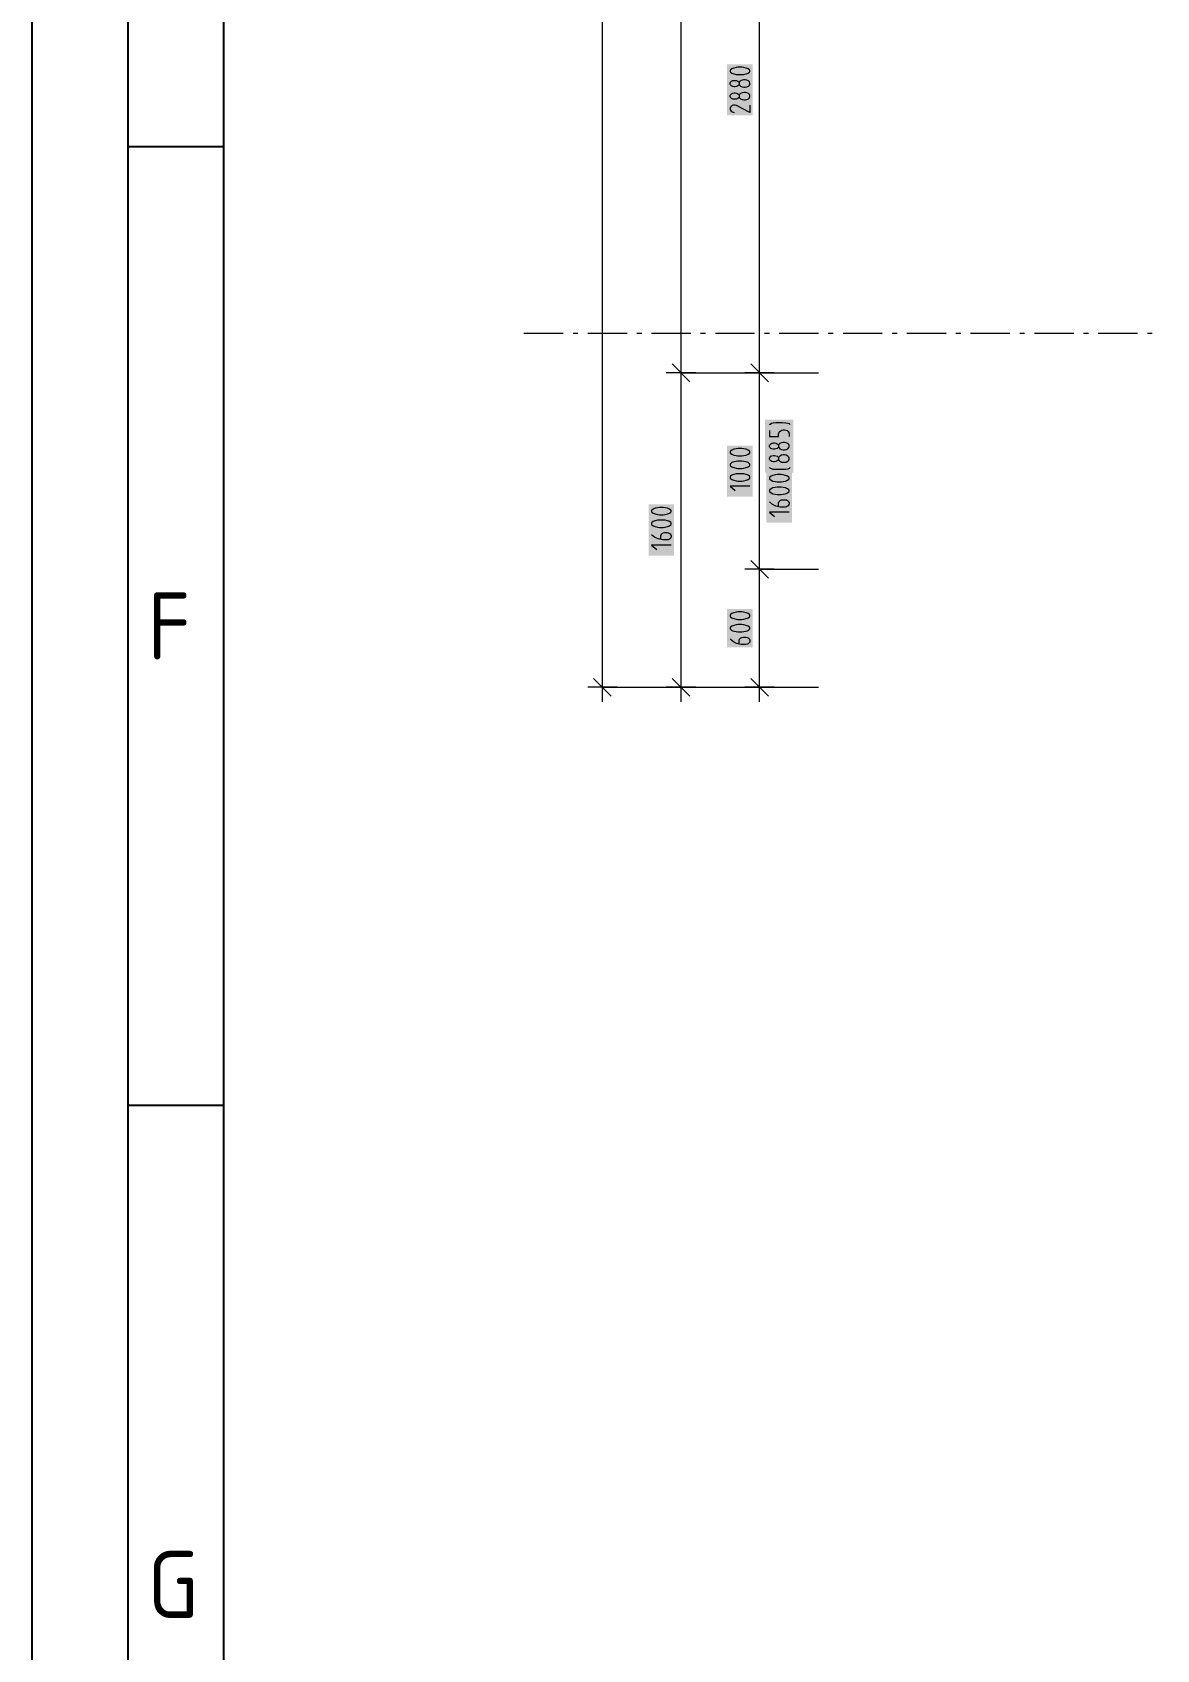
# Model space of a CAD drawing. Header units: millimetres. Extents: x 0 to 594, y 0 to 420.
# Drawn here: x 0 to 58.7, y 81.6 to 166 of the extents above; entities that cross this region are included whole.
import ezdxf

# ---------------------------------------------------------------- set-up
doc = ezdxf.new("R2010")
doc.units = ezdxf.units.MM
doc.header["$LTSCALE"] = 8
for name, color, linetype in [('035', 5, 'Continuous'), ('07', 7, 'Continuous'), ('PDF_Koty delkove', 7, 'Continuous'), ('PDF_Osy hlavni', 7, 'Continuous')]:
    doc.layers.add(name, color=color, linetype=linetype)
doc.styles.add('ISO Proportional', font='isocp.shx')

# ---------------------------------------------------------------- blocks, each defined once
blk = doc.blocks.new('IEC_border_a2')
at = {"layer": '035'}
for p, q in [((10, 10), (10, 410)), ((10, 160), (5.017, 160)), ((10, 110), (5.017, 110))]:
    blk.add_line(p, q, dxfattribs=at)
blk.add_lwpolyline([(0, 420), (594, 420), (594, 0), (0, 0)], close=True, dxfattribs=at)
at = {"layer": '07'}
blk.add_lwpolyline([(5, 415), (589, 415), (589, 5), (5, 5)], close=True, dxfattribs=at)
at = {"layer": '035', "style": 'ISO Proportional'}
for s, p in [('F', (6.017, 133.254)), ('G', (6.017, 83.254))]:
    blk.add_text(s, height=3.5, dxfattribs=at).set_placement(p)

msp = doc.modelspace()

# ---------------------------------------------------------------- linework, layer by layer
at = {"layer": 'PDF_Koty delkove', "lineweight": 18}
for points in [[(29.763, 131.814), (29.763, 360.489)], [(33.863, 131.814), (33.863, 148.214), (33.863, 287.254), (33.863, 344.089), (33.863, 360.489)], [(37.963, 131.814), (37.963, 134.994), (37.963, 135.514), (37.963, 137.964), (37.963, 144.865), (37.963, 145.067), (37.963, 148.214), (37.963, 152.989), (37.963, 153.051), (37.963, 160.577), (37.963, 160.893), (37.963, 169.601), (37.963, 170.217), (37.963, 173.721), (37.963, 174.474), (37.963, 177.737), (37.963, 180.396), (37.963, 181.372), (37.963, 196.186), (37.963, 218.221), (37.963, 228.47), (37.963, 248.97), (37.963, 267.42), (37.963, 287.254)], [(37.039, 164.153), (36.834, 164.153), (36.733, 164.139), (36.613, 164.112), (36.51, 164.071), (36.442, 164.016), (36.425, 163.988), (36.425, 163.934), (36.442, 163.906), (36.51, 163.852), (36.613, 163.811), (36.733, 163.783), (36.834, 163.769), (37.039, 163.769), (37.142, 163.783), (37.262, 163.811), (37.364, 163.852), (37.433, 163.906), (37.45, 163.934), (37.45, 163.988), (37.433, 164.016), (37.364, 164.071), (37.262, 164.112), (37.142, 164.139)], [(37.142, 164.139), (37.039, 164.153)], [(36.903, 163.249), (36.885, 163.222), (36.834, 163.181), (36.766, 163.154), (36.698, 163.14), (36.629, 163.14), (36.562, 163.154), (36.493, 163.181), (36.442, 163.236), (36.425, 163.277), (36.425, 163.331), (36.442, 163.372), (36.493, 163.427), (36.562, 163.455), (36.629, 163.468), (36.698, 163.468), (36.766, 163.455), (36.834, 163.427), (36.885, 163.386), (36.903, 163.359)], [(37.21, 163.496), (37.142, 163.496), (37.057, 163.482), (36.971, 163.441), (36.92, 163.386), (36.903, 163.359), (36.903, 163.249), (36.92, 163.222), (36.971, 163.167), (37.057, 163.126), (37.142, 163.112), (37.21, 163.112), (37.295, 163.126)], [(37.142, 162.839), (37.057, 162.825), (36.971, 162.784), (36.92, 162.729), (36.903, 162.702), (36.903, 162.592), (36.92, 162.565), (36.971, 162.51), (37.057, 162.469), (37.142, 162.455), (37.21, 162.455), (37.295, 162.469), (37.381, 162.51), (37.433, 162.565), (37.45, 162.62), (37.45, 162.674), (37.433, 162.729), (37.381, 162.784), (37.295, 162.825), (37.21, 162.839)], [(37.21, 162.839), (37.142, 162.839)], [(37.295, 163.126), (37.381, 163.167), (37.433, 163.222), (37.45, 163.277), (37.45, 163.331), (37.433, 163.386), (37.381, 163.441), (37.295, 163.482), (37.21, 163.496)], [(36.903, 162.592), (36.885, 162.565), (36.834, 162.524), (36.766, 162.497), (36.698, 162.483), (36.629, 162.483), (36.562, 162.497), (36.493, 162.524), (36.442, 162.579), (36.425, 162.62), (36.425, 162.674), (36.442, 162.715), (36.493, 162.77), (36.562, 162.797), (36.629, 162.811), (36.698, 162.811), (36.766, 162.797), (36.834, 162.77), (36.885, 162.729), (36.903, 162.702)], [(37.45, 162.182), (37.45, 161.798), (36.766, 162.154), (36.698, 162.182), (36.595, 162.182), (36.528, 162.154), (36.476, 162.113), (36.442, 162.072), (36.425, 162.017), (36.425, 161.963), (36.442, 161.908), (36.476, 161.867), (36.528, 161.826), (36.629, 161.798)], [(34.324, 147.752), (33.401, 148.675)], [(38.424, 147.752), (37.501, 148.675)], [(34.631, 148.214), (33.863, 148.214), (33.094, 148.214)], [(33.863, 148.214), (38.514, 148.214)], [(38.731, 148.214), (37.963, 148.214), (37.194, 148.214)], [(37.963, 148.214), (38.177, 148.214), (38.187, 148.214), (41.038, 148.214)], [(38.475, 145.513), (38.509, 145.541), (38.578, 145.582), (38.679, 145.609), (38.816, 145.623), (39.158, 145.623), (39.329, 145.609), (39.431, 145.596), (39.5, 145.568), (39.568, 145.513)], [(38.475, 145.213), (38.475, 144.885), (38.953, 144.885), (38.953, 145.022), (38.988, 145.117), (39.039, 145.172), (39.124, 145.226), (39.192, 145.24), (39.26, 145.24), (39.329, 145.226), (39.397, 145.199), (39.448, 145.158), (39.483, 145.104), (39.5, 145.022), (39.5, 144.885)], [(38.611, 144.243), (38.543, 144.27), (38.492, 144.325), (38.475, 144.366), (38.475, 144.42), (38.492, 144.461), (38.543, 144.516), (38.611, 144.543), (38.679, 144.557), (38.748, 144.557), (38.816, 144.543), (38.884, 144.516), (38.935, 144.475), (38.953, 144.448)], [(38.953, 144.338), (38.935, 144.311), (38.884, 144.27), (38.816, 144.243), (38.748, 144.229), (38.679, 144.229), (38.611, 144.243)], [(37.039, 144.266), (36.834, 144.266), (36.733, 144.252), (36.613, 144.225), (36.51, 144.184), (36.442, 144.13), (36.425, 144.102), (36.425, 144.048), (36.442, 144.02), (36.51, 143.966), (36.613, 143.925), (36.733, 143.897), (36.834, 143.883), (37.039, 143.883), (37.142, 143.897), (37.262, 143.925), (37.364, 143.966), (37.433, 144.02), (37.45, 144.048), (37.45, 144.102), (37.433, 144.13)], [(37.433, 144.13), (37.364, 144.184), (37.262, 144.225), (37.142, 144.252), (37.039, 144.266)], [(38.953, 143.682), (38.935, 143.655), (38.884, 143.614), (38.816, 143.587), (38.748, 143.573), (38.679, 143.573), (38.611, 143.587), (38.543, 143.614), (38.492, 143.669), (38.475, 143.71), (38.475, 143.764), (38.492, 143.805), (38.543, 143.86), (38.611, 143.887), (38.679, 143.901), (38.748, 143.901), (38.816, 143.887), (38.884, 143.86), (38.935, 143.819), (38.953, 143.792)], [(39.26, 143.928), (39.192, 143.928), (39.107, 143.914), (39.021, 143.874), (38.97, 143.819), (38.953, 143.792), (38.953, 143.682), (38.97, 143.655), (39.021, 143.6), (39.107, 143.559), (39.192, 143.545), (39.26, 143.545), (39.345, 143.559), (39.431, 143.6), (39.483, 143.655), (39.5, 143.71)], [(39.5, 143.71), (39.5, 143.764), (39.483, 143.819), (39.431, 143.874), (39.345, 143.914), (39.26, 143.928)], [(37.039, 142.952), (36.834, 142.952), (36.733, 142.938), (36.613, 142.911), (36.51, 142.87), (36.442, 142.816), (36.425, 142.788), (36.425, 142.734), (36.442, 142.706), (36.51, 142.652), (36.613, 142.61), (36.733, 142.583), (36.834, 142.569), (37.039, 142.569), (37.142, 142.583), (37.262, 142.61), (37.364, 142.652), (37.433, 142.706), (37.45, 142.734)], [(37.45, 142.734), (37.45, 142.788), (37.433, 142.816), (37.364, 142.87), (37.262, 142.911), (37.142, 142.938), (37.039, 142.952)], [(39.568, 143.272), (39.5, 143.217), (39.431, 143.19), (39.329, 143.176), (39.158, 143.162), (38.816, 143.162), (38.679, 143.176), (38.578, 143.204), (38.509, 143.245), (38.475, 143.272)], [(37.45, 142.295), (36.425, 142.295), (36.698, 142.077)], [(39.089, 142.25), (38.884, 142.25), (38.783, 142.236), (38.663, 142.209), (38.56, 142.168), (38.492, 142.114), (38.475, 142.086), (38.475, 142.032), (38.492, 142.004), (38.56, 141.95), (38.663, 141.909), (38.783, 141.881), (38.884, 141.867), (39.089, 141.867), (39.192, 141.881), (39.312, 141.909), (39.414, 141.95), (39.483, 142.004), (39.5, 142.032), (39.5, 142.086), (39.483, 142.114), (39.414, 142.168), (39.312, 142.209)], [(39.312, 142.209), (39.192, 142.236), (39.089, 142.25)], [(38.953, 141.239), (38.953, 141.43), (38.97, 141.485), (39.004, 141.526), (39.039, 141.553), (39.089, 141.58), (39.158, 141.594), (39.294, 141.594), (39.363, 141.58), (39.414, 141.553), (39.448, 141.526), (39.483, 141.485), (39.5, 141.43), (39.5, 141.376), (39.483, 141.321), (39.448, 141.28), (39.414, 141.253), (39.363, 141.225), (39.294, 141.211), (39.055, 141.211), (38.816, 141.266), (38.645, 141.348), (38.475, 141.485)], [(39.5, 140.938), (38.475, 140.938), (38.748, 140.72)], [(32.41, 140.452), (32.342, 140.398), (32.325, 140.37), (32.325, 140.316), (32.342, 140.288), (32.41, 140.234), (32.513, 140.193), (32.633, 140.165), (32.734, 140.151), (32.939, 140.151), (33.042, 140.165), (33.162, 140.193), (33.264, 140.234), (33.333, 140.288), (33.35, 140.316), (33.35, 140.37), (33.333, 140.398), (33.264, 140.452), (33.162, 140.493), (33.042, 140.52), (32.939, 140.534)], [(32.939, 140.534), (32.734, 140.534), (32.633, 140.52), (32.513, 140.493), (32.41, 140.452)], [(32.803, 139.522), (32.803, 139.713), (32.82, 139.768), (32.854, 139.809), (32.889, 139.836), (32.939, 139.863), (33.008, 139.877), (33.144, 139.877), (33.213, 139.863), (33.264, 139.836), (33.298, 139.809), (33.333, 139.768), (33.35, 139.713), (33.35, 139.659), (33.333, 139.604), (33.298, 139.563), (33.264, 139.536), (33.213, 139.508), (33.144, 139.494), (32.905, 139.494), (32.667, 139.549), (32.495, 139.631), (32.325, 139.768)], [(33.35, 139.22), (32.325, 139.22), (32.598, 139.002)], [(38.424, 137.503), (37.501, 138.425)], [(38.731, 137.964), (37.963, 137.964), (37.194, 137.964)], [(37.963, 137.964), (38.551, 137.964), (38.887, 137.964), (41.038, 137.964)], [(37.039, 135.081), (36.834, 135.081), (36.733, 135.067), (36.613, 135.04), (36.51, 134.999), (36.442, 134.944), (36.425, 134.916), (36.425, 134.862), (36.442, 134.834), (36.51, 134.78), (36.613, 134.739), (36.733, 134.711), (36.834, 134.697), (37.039, 134.697), (37.142, 134.711), (37.262, 134.739), (37.364, 134.78), (37.433, 134.834), (37.45, 134.862)], [(37.45, 134.862), (37.45, 134.916), (37.433, 134.944), (37.364, 134.999), (37.262, 135.04), (37.142, 135.067), (37.039, 135.081)], [(36.903, 134.068), (36.903, 134.259), (36.92, 134.314), (36.954, 134.356), (36.989, 134.383), (37.039, 134.41), (37.108, 134.424), (37.244, 134.424), (37.313, 134.41), (37.364, 134.383), (37.398, 134.356), (37.433, 134.314), (37.45, 134.259), (37.45, 134.205), (37.433, 134.15), (37.398, 134.109), (37.364, 134.082), (37.313, 134.054), (37.244, 134.04), (37.005, 134.04), (36.766, 134.095), (36.595, 134.177), (36.425, 134.314)], [(30.531, 131.814), (29.763, 131.814), (28.994, 131.814)], [(30.224, 131.353), (29.301, 132.275)], [(29.763, 131.045), (29.763, 131.814), (36.078, 131.814)], [(34.631, 131.814), (33.863, 131.814), (33.094, 131.814)], [(34.324, 131.353), (33.401, 132.275)], [(33.863, 131.045), (33.863, 131.814), (38.514, 131.814)], [(38.731, 131.814), (37.963, 131.814), (37.194, 131.814)], [(38.424, 131.353), (37.501, 132.275)], [(37.963, 131.045), (37.963, 131.814), (41.038, 131.814)]]:
    msp.add_lwpolyline(points, dxfattribs=at)
for points in [[(39.26, 144.584), (39.192, 144.584), (39.107, 144.57), (39.021, 144.53), (38.97, 144.475), (38.953, 144.448), (38.953, 144.338), (38.97, 144.311), (39.021, 144.256), (39.107, 144.215), (39.192, 144.201), (39.26, 144.201), (39.345, 144.215), (39.431, 144.256), (39.483, 144.311), (39.5, 144.366), (39.5, 144.42), (39.483, 144.475), (39.431, 144.53), (39.345, 144.57)], [(37.039, 143.609), (36.834, 143.609), (36.733, 143.595), (36.613, 143.568), (36.51, 143.527), (36.442, 143.473), (36.425, 143.445), (36.425, 143.391), (36.442, 143.363), (36.51, 143.309), (36.613, 143.268), (36.733, 143.24), (36.834, 143.226), (37.039, 143.226), (37.142, 143.24), (37.262, 143.268), (37.364, 143.309), (37.433, 143.363), (37.45, 143.391), (37.45, 143.445), (37.433, 143.473), (37.364, 143.527), (37.262, 143.568), (37.142, 143.595)], [(39.089, 142.906), (38.884, 142.906), (38.783, 142.892), (38.663, 142.865), (38.56, 142.824), (38.492, 142.77), (38.475, 142.742), (38.475, 142.688), (38.492, 142.66), (38.56, 142.606), (38.663, 142.565), (38.783, 142.537), (38.884, 142.523), (39.089, 142.523), (39.192, 142.537), (39.312, 142.565), (39.414, 142.606), (39.483, 142.66), (39.5, 142.688), (39.5, 142.742), (39.483, 142.77), (39.414, 142.824), (39.312, 142.865), (39.192, 142.892)], [(32.939, 141.191), (32.734, 141.191), (32.633, 141.177), (32.513, 141.15), (32.41, 141.109), (32.342, 141.055), (32.325, 141.027), (32.325, 140.973), (32.342, 140.945), (32.41, 140.891), (32.513, 140.85), (32.633, 140.822), (32.734, 140.808), (32.939, 140.808), (33.042, 140.822), (33.162, 140.85), (33.264, 140.891), (33.333, 140.945), (33.35, 140.973), (33.35, 141.027), (33.333, 141.055), (33.264, 141.109), (33.162, 141.15), (33.042, 141.177)], [(37.039, 135.738), (36.834, 135.738), (36.733, 135.724), (36.613, 135.697), (36.51, 135.656), (36.442, 135.601), (36.425, 135.574), (36.425, 135.519), (36.442, 135.491), (36.51, 135.437), (36.613, 135.396), (36.733, 135.368), (36.834, 135.354), (37.039, 135.354), (37.142, 135.368), (37.262, 135.396), (37.364, 135.437), (37.433, 135.491), (37.45, 135.519), (37.45, 135.574), (37.433, 135.601), (37.364, 135.656), (37.262, 135.697), (37.142, 135.724)]]:
    msp.add_lwpolyline(points, close=True, dxfattribs=at)
at = {"layer": 'PDF_Koty delkove', "color": 7, "lineweight": 18, "true_color": 0xffffff, "transparency": 33554559}
for points in [[(37.604, 161.644), (37.604, 164.306), (36.271, 161.644), (36.271, 164.306)], [(39.722, 143.008), (39.722, 145.776), (38.253, 143.008), (38.253, 145.776)], [(37.604, 141.758), (37.604, 144.42), (36.271, 141.758), (36.271, 144.42)], [(39.654, 140.402), (39.654, 143.06), (38.321, 140.402), (38.321, 143.06)], [(33.504, 138.683), (33.504, 141.345), (32.171, 138.683), (32.171, 141.345)], [(37.604, 133.886), (37.604, 135.891), (36.271, 133.886), (36.271, 135.891)]]:
    msp.add_solid(points, dxfattribs=at)
at = {"layer": 'PDF_Osy hlavni', "lineweight": 18}
for points in [[(27.713, 150.264), (25.663, 150.264)], [(28.482, 150.264), (28.225, 150.264)], [(31.044, 150.264), (28.994, 150.264)], [(31.813, 150.264), (31.557, 150.264)], [(34.375, 150.264), (32.325, 150.264)], [(35.144, 150.264), (34.888, 150.264)], [(37.706, 150.264), (35.656, 150.264)], [(38.475, 150.264), (38.219, 150.264)], [(41.038, 150.264), (38.988, 150.264)], [(41.806, 150.264), (41.55, 150.264)], [(44.369, 150.264), (42.319, 150.264)], [(45.138, 150.264), (44.881, 150.264)], [(47.7, 150.264), (45.65, 150.264)], [(48.469, 150.264), (48.213, 150.264)], [(51.031, 150.264), (48.981, 150.264)], [(51.8, 150.264), (51.544, 150.264)], [(54.363, 150.264), (52.313, 150.264)], [(55.131, 150.264), (54.875, 150.264)], [(57.694, 150.264), (55.644, 150.264)], [(58.463, 150.264), (58.206, 150.264)]]:
    msp.add_lwpolyline(points, dxfattribs=at)

# ---------------------------------------------------------------- block references
msp.add_blockref('IEC_border_a2', (0, 0))

doc.saveas('drawing.dxf')
